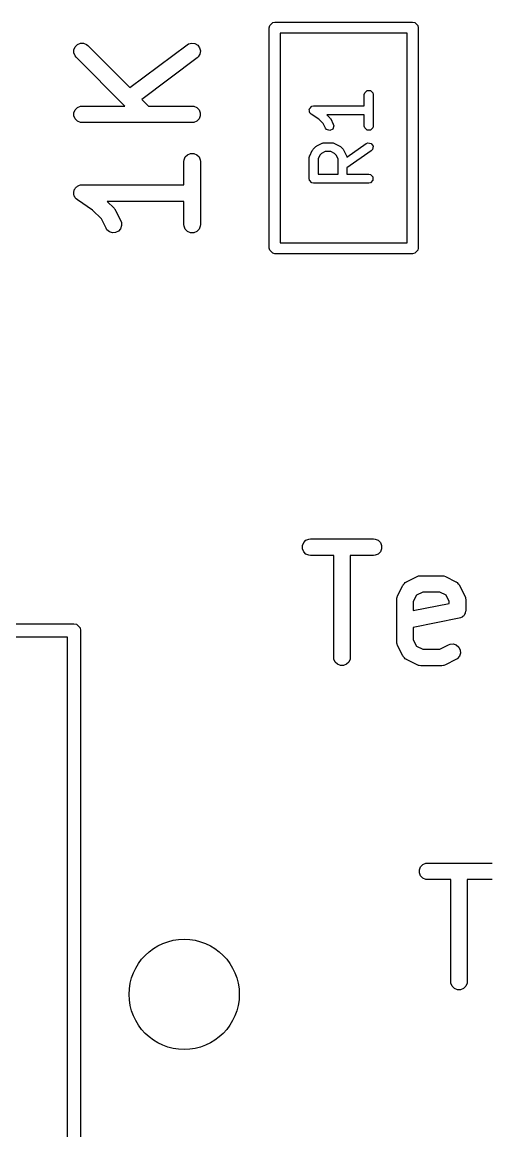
# Model space of a CAD drawing. Extents: x 0.58 to 7.69, y -5.21 to -0.56.
# Drawn here: x 5.8378 to 6.0052, y -1.2889 to -0.8931 of the extents above; entities that cross this region are included whole.
import ezdxf

# ---------------------------------------------------------------- set-up
doc = ezdxf.new("R2010")
doc.units = 0
doc.header["$MEASUREMENT"] = 0
doc.layers.add('BLACK', color=7, linetype='CONTINUOUS')

msp = doc.modelspace()

# ---------------------------------------------------------------- linework, layer by layer
at = {"layer": 'BLACK', "linetype": 'CONTINUOUS'}
for p, q in [((5.92609, -0.89503), (5.92624, -0.89428)), ((5.92624, -0.89428), (5.9273, -0.89321)), ((5.9273, -0.89321), (5.92806, -0.89306)), ((5.92806, -0.89306), (5.97727, -0.89306)), ((5.97727, -0.89306), (5.97802, -0.89321)), ((5.97802, -0.89321), (5.97909, -0.89428)), ((5.97909, -0.89428), (5.97924, -0.89503)), ((5.92609, -0.97377), (5.92609, -0.89503)), ((5.93002, -0.897), (5.93002, -0.9718)), ((5.9753, -0.897), (5.93002, -0.897)), ((5.9753, -0.9718), (5.9753, -0.897)), ((5.97924, -0.89503), (5.97924, -0.97377)), ((5.85625, -0.90289), (5.8567, -0.90183)), ((5.8567, -0.90183), (5.85751, -0.90101)), ((5.85751, -0.90101), (5.85857, -0.90057)), ((5.85857, -0.90057), (5.85973, -0.90057)), ((5.85973, -0.90057), (5.86079, -0.90101)), ((5.86079, -0.90101), (5.86124, -0.90138)), ((5.86124, -0.90138), (5.8763, -0.91644)), ((5.8763, -0.91644), (5.89675, -0.90111)), ((5.89675, -0.90111), (5.89724, -0.90081)), ((5.89724, -0.90081), (5.89836, -0.90052)), ((5.89836, -0.90052), (5.8995, -0.90068)), ((5.8995, -0.90068), (5.90049, -0.90127)), ((5.90049, -0.90127), (5.90118, -0.90219)), ((5.90118, -0.90219), (5.90147, -0.90331)), ((5.85625, -0.90404), (5.85625, -0.90289)), ((5.8567, -0.90511), (5.85625, -0.90404)), ((5.85706, -0.90556), (5.8567, -0.90511)), ((5.87452, -0.92301), (5.85706, -0.90556)), ((5.90029, -0.90583), (5.88052, -0.92066)), ((5.90072, -0.90544), (5.90029, -0.90583)), ((5.90131, -0.90445), (5.90072, -0.90544)), ((5.90147, -0.90331), (5.90131, -0.90445)), ((5.96015, -0.91833), (5.961, -0.91748)), ((5.961, -0.91748), (5.96221, -0.91748)), ((5.96221, -0.91748), (5.96306, -0.91833)), ((5.88052, -0.92066), (5.88287, -0.92301)), ((5.96003, -0.91893), (5.96015, -0.91833)), ((5.96003, -0.92298), (5.96003, -0.91893)), ((5.96306, -0.91833), (5.96318, -0.91893)), ((5.96318, -0.91893), (5.96318, -0.93018)), ((5.85625, -0.92539), (5.8567, -0.92432)), ((5.85625, -0.92654), (5.85625, -0.92539)), ((5.8567, -0.92432), (5.85751, -0.92351)), ((5.85751, -0.92351), (5.85857, -0.92307)), ((5.85857, -0.92307), (5.85915, -0.92301)), ((5.85915, -0.92301), (5.87452, -0.92301)), ((5.88287, -0.92301), (5.89852, -0.92301)), ((5.89852, -0.92301), (5.8991, -0.92307)), ((5.8991, -0.92307), (5.90016, -0.92351)), ((5.90016, -0.92351), (5.90098, -0.92432)), ((5.90098, -0.92432), (5.90142, -0.92539)), ((5.90142, -0.92539), (5.90142, -0.92654)), ((5.94037, -0.92425), (5.94046, -0.92412)), ((5.94046, -0.9247), (5.94037, -0.92425)), ((5.94046, -0.92396), (5.94079, -0.92363)), ((5.94046, -0.92412), (5.94046, -0.92396)), ((5.94046, -0.92516), (5.94046, -0.9247)), ((5.94058, -0.92528), (5.94046, -0.92516)), ((5.94061, -0.92544), (5.94058, -0.92528)), ((5.94105, -0.92587), (5.94061, -0.92544)), ((5.94079, -0.92363), (5.94104, -0.92325)), ((5.94104, -0.92325), (5.9412, -0.92322)), ((5.94373, -0.92766), (5.94105, -0.92587)), ((5.9412, -0.92322), (5.94132, -0.9231)), ((5.94132, -0.9231), (5.94192, -0.92298)), ((5.94192, -0.92298), (5.96003, -0.92298)), ((5.96003, -0.92613), (5.94666, -0.92613)), ((5.94666, -0.92613), (5.94772, -0.92719)), ((5.96003, -0.93018), (5.96003, -0.92613)), ((5.8567, -0.92761), (5.85625, -0.92654)), ((5.85751, -0.92842), (5.8567, -0.92761)), ((5.85857, -0.92886), (5.85751, -0.92842)), ((5.85915, -0.92892), (5.85857, -0.92886)), ((5.89852, -0.92892), (5.85915, -0.92892)), ((5.8991, -0.92886), (5.89852, -0.92892)), ((5.90016, -0.92842), (5.8991, -0.92886)), ((5.90098, -0.92761), (5.90016, -0.92842)), ((5.90142, -0.92654), (5.90098, -0.92761)), ((5.94531, -0.92924), (5.94373, -0.92766)), ((5.94613, -0.93089), (5.94531, -0.92924)), ((5.94772, -0.92719), (5.94786, -0.92741)), ((5.94786, -0.92741), (5.94801, -0.9276)), ((5.94801, -0.9276), (5.94895, -0.92948)), ((5.94911, -0.93007), (5.94873, -0.93122)), ((5.94895, -0.92948), (5.94911, -0.93007)), ((5.96015, -0.93079), (5.96003, -0.93018)), ((5.96318, -0.93018), (5.96306, -0.93079)), ((5.94651, -0.93137), (5.94613, -0.93089)), ((5.94766, -0.93175), (5.94651, -0.93137)), ((5.94873, -0.93122), (5.94766, -0.93175)), ((5.961, -0.93164), (5.96015, -0.93079)), ((5.96221, -0.93164), (5.961, -0.93164)), ((5.96306, -0.93079), (5.96221, -0.93164)), ((5.94174, -0.93844), (5.94268, -0.93751)), ((5.94268, -0.93751), (5.94289, -0.93737)), ((5.94289, -0.93737), (5.94309, -0.93721)), ((5.94309, -0.93721), (5.94496, -0.93627)), ((5.94496, -0.93627), (5.94504, -0.93625)), ((5.94504, -0.93625), (5.94507, -0.93623)), ((5.94507, -0.93623), (5.94531, -0.93618)), ((5.94531, -0.93618), (5.94556, -0.93611)), ((5.94556, -0.93611), (5.94559, -0.93612)), ((5.94559, -0.93612), (5.94567, -0.93611)), ((5.94567, -0.93611), (5.94848, -0.93611)), ((5.94848, -0.93611), (5.94856, -0.93612)), ((5.94856, -0.93612), (5.94859, -0.93611)), ((5.94859, -0.93611), (5.94884, -0.93618)), ((5.94884, -0.93618), (5.94908, -0.93623)), ((5.94908, -0.93623), (5.94911, -0.93625)), ((5.94911, -0.93625), (5.94919, -0.93627)), ((5.94919, -0.93627), (5.95106, -0.93721)), ((5.95106, -0.93721), (5.95126, -0.93737)), ((5.95126, -0.93737), (5.95147, -0.93751)), ((5.95147, -0.93751), (5.95241, -0.93844)), ((5.95378, -0.94124), (5.9607, -0.93639)), ((5.9607, -0.93639), (5.96126, -0.93614)), ((5.96126, -0.93614), (5.96245, -0.93635)), ((5.96245, -0.93635), (5.96314, -0.93734)), ((5.96314, -0.93734), (5.96293, -0.93853)), ((5.89562, -0.94226), (5.89607, -0.9412)), ((5.89607, -0.9412), (5.89688, -0.94038)), ((5.89688, -0.94038), (5.89794, -0.93994)), ((5.89794, -0.93994), (5.8991, -0.93994)), ((5.8991, -0.93994), (5.90016, -0.94038)), ((5.90016, -0.94038), (5.90098, -0.9412)), ((5.90098, -0.9412), (5.90142, -0.94226)), ((5.94034, -0.94143), (5.94036, -0.94135)), ((5.94034, -0.94893), (5.94034, -0.94143)), ((5.94035, -0.94132), (5.94042, -0.94108)), ((5.94036, -0.94135), (5.94035, -0.94132)), ((5.94042, -0.94108), (5.94046, -0.94083)), ((5.94046, -0.94083), (5.94049, -0.9408)), ((5.94049, -0.9408), (5.94051, -0.94073)), ((5.94051, -0.94073), (5.94145, -0.93885)), ((5.94145, -0.93885), (5.9416, -0.93865)), ((5.9416, -0.93865), (5.94174, -0.93844)), ((5.94415, -0.94049), (5.94349, -0.9418)), ((5.94349, -0.9418), (5.94349, -0.94736)), ((5.94473, -0.93991), (5.94415, -0.94049)), ((5.94604, -0.93926), (5.94473, -0.93991)), ((5.94811, -0.93926), (5.94604, -0.93926)), ((5.94942, -0.93991), (5.94811, -0.93926)), ((5.95, -0.94049), (5.94942, -0.93991)), ((5.95066, -0.9418), (5.95, -0.94049)), ((5.95066, -0.94736), (5.95066, -0.9418)), ((5.95241, -0.93844), (5.95255, -0.93865)), ((5.95255, -0.93865), (5.9527, -0.93885)), ((5.9527, -0.93885), (5.95364, -0.94073)), ((5.95364, -0.94073), (5.95366, -0.9408)), ((5.95366, -0.9408), (5.95369, -0.94083)), ((5.95369, -0.94083), (5.95373, -0.94108)), ((5.95373, -0.94108), (5.95378, -0.94124)), ((5.96251, -0.93897), (5.95381, -0.94506)), ((5.96293, -0.93853), (5.96251, -0.93897)), ((5.89557, -0.94284), (5.89562, -0.94226)), ((5.89557, -0.95113), (5.89557, -0.94284)), ((5.90142, -0.94226), (5.90147, -0.94284)), ((5.90147, -0.94284), (5.90147, -0.96534)), ((5.95381, -0.94506), (5.95381, -0.94736)), ((5.94046, -0.94953), (5.94034, -0.94893)), ((5.94132, -0.95039), (5.94046, -0.94953)), ((5.94349, -0.94736), (5.95066, -0.94736)), ((5.95381, -0.94736), (5.9616, -0.94736)), ((5.9616, -0.94736), (5.96221, -0.94748)), ((5.96221, -0.94748), (5.96306, -0.94833)), ((5.96306, -0.94953), (5.96221, -0.95039)), ((5.96306, -0.94833), (5.96306, -0.94953)), ((5.8562, -0.95409), (5.85625, -0.9538)), ((5.85625, -0.95351), (5.85637, -0.95324)), ((5.85625, -0.9538), (5.85625, -0.95351)), ((5.85637, -0.95324), (5.85642, -0.95296)), ((5.85642, -0.95296), (5.85658, -0.95272)), ((5.85658, -0.95272), (5.8567, -0.95245)), ((5.8567, -0.95245), (5.8569, -0.95224)), ((5.8569, -0.95224), (5.85706, -0.952)), ((5.85706, -0.952), (5.8573, -0.95184)), ((5.8573, -0.95184), (5.85751, -0.95163)), ((5.85751, -0.95163), (5.85778, -0.95152)), ((5.85778, -0.95152), (5.85802, -0.95136)), ((5.85802, -0.95136), (5.8583, -0.9513)), ((5.8583, -0.9513), (5.85857, -0.95119)), ((5.85857, -0.95119), (5.85914, -0.95113)), ((5.85914, -0.95113), (5.85915, -0.95113)), ((5.85915, -0.95113), (5.85915, -0.95113)), ((5.85915, -0.95113), (5.85915, -0.95113)), ((5.85915, -0.95113), (5.89557, -0.95113)), ((5.94192, -0.95051), (5.94132, -0.95039)), ((5.9616, -0.95051), (5.94192, -0.95051)), ((5.96221, -0.95039), (5.9616, -0.95051)), ((5.85625, -0.95437), (5.8562, -0.95409)), ((5.85625, -0.95466), (5.85625, -0.95437)), ((5.85637, -0.95493), (5.85625, -0.95466)), ((5.85642, -0.95522), (5.85637, -0.95493)), ((5.85658, -0.95546), (5.85642, -0.95522)), ((5.8567, -0.95573), (5.85658, -0.95546)), ((5.8569, -0.95593), (5.8567, -0.95573)), ((5.85706, -0.95618), (5.8569, -0.95593)), ((5.85751, -0.95654), (5.85706, -0.95618)), ((5.86289, -0.96013), (5.85751, -0.95654)), ((5.85751, -0.95654), (5.85751, -0.95654)), ((5.85751, -0.95654), (5.85751, -0.95654)), ((5.85751, -0.95654), (5.85751, -0.95654)), ((5.89557, -0.95704), (5.86815, -0.95704)), ((5.86815, -0.95704), (5.87061, -0.9595)), ((5.89557, -0.96534), (5.89557, -0.95704)), ((5.8661, -0.96333), (5.86289, -0.96013)), ((5.87061, -0.9595), (5.8708, -0.95972)), ((5.8708, -0.95972), (5.87086, -0.95978)), ((5.87086, -0.95978), (5.87091, -0.95986)), ((5.87091, -0.95986), (5.87098, -0.95995)), ((5.87098, -0.95995), (5.87101, -0.96002)), ((5.87101, -0.96002), (5.87117, -0.96027)), ((5.87117, -0.96027), (5.87304, -0.96401)), ((5.86776, -0.96666), (5.8661, -0.96333)), ((5.87333, -0.9657), (5.87296, -0.9668)), ((5.87304, -0.96401), (5.87325, -0.96456)), ((5.87325, -0.96456), (5.87333, -0.9657)), ((5.89562, -0.96591), (5.89557, -0.96534)), ((5.90147, -0.96534), (5.90142, -0.96591)), ((5.86807, -0.96715), (5.86776, -0.96666)), ((5.86894, -0.9679), (5.86807, -0.96715)), ((5.87003, -0.96826), (5.86894, -0.9679)), ((5.87118, -0.96818), (5.87003, -0.96826)), ((5.87221, -0.96767), (5.87118, -0.96818)), ((5.87296, -0.9668), (5.87221, -0.96767)), ((5.89607, -0.96698), (5.89562, -0.96591)), ((5.89688, -0.96779), (5.89607, -0.96698)), ((5.89794, -0.96823), (5.89688, -0.96779)), ((5.8991, -0.96823), (5.89794, -0.96823)), ((5.90016, -0.96779), (5.8991, -0.96823)), ((5.90098, -0.96698), (5.90016, -0.96779)), ((5.90142, -0.96591), (5.90098, -0.96698)), ((5.93002, -0.9718), (5.9753, -0.9718)), ((5.92624, -0.97452), (5.92609, -0.97377)), ((5.9273, -0.97559), (5.92624, -0.97452)), ((5.92806, -0.97574), (5.9273, -0.97559)), ((5.97727, -0.97574), (5.92806, -0.97574)), ((5.97802, -0.97559), (5.97727, -0.97574)), ((5.97909, -0.97452), (5.97802, -0.97559)), ((5.97924, -0.97377), (5.97909, -0.97452)), ((5.93792, -1.07993), (5.93836, -1.07886)), ((5.93792, -1.08108), (5.93792, -1.07993)), ((5.93836, -1.07886), (5.93917, -1.07805)), ((5.93917, -1.07805), (5.94024, -1.07761)), ((5.94024, -1.07761), (5.94081, -1.07755)), ((5.94081, -1.07755), (5.96331, -1.07755)), ((5.96331, -1.07755), (5.96389, -1.07761)), ((5.96389, -1.07761), (5.96495, -1.07805)), ((5.96495, -1.07805), (5.96577, -1.07886)), ((5.96577, -1.07886), (5.96621, -1.07993)), ((5.96621, -1.07993), (5.96621, -1.08108)), ((5.93836, -1.08215), (5.93792, -1.08108)), ((5.93917, -1.08296), (5.93836, -1.08215)), ((5.94024, -1.0834), (5.93917, -1.08296)), ((5.94081, -1.08346), (5.94024, -1.0834)), ((5.94911, -1.08346), (5.94081, -1.08346)), ((5.94911, -1.11987), (5.94911, -1.08346)), ((5.96331, -1.08346), (5.95501, -1.08346)), ((5.95501, -1.08346), (5.95501, -1.11987)), ((5.96389, -1.0834), (5.96331, -1.08346)), ((5.96495, -1.08296), (5.96389, -1.0834)), ((5.96577, -1.08215), (5.96495, -1.08296)), ((5.96621, -1.08108), (5.96577, -1.08215)), ((5.97511, -1.09286), (5.97886, -1.09099)), ((5.97886, -1.09099), (5.9794, -1.09078)), ((5.9794, -1.09078), (5.97951, -1.09077)), ((5.97951, -1.09077), (5.97961, -1.09073)), ((5.97961, -1.09073), (5.98018, -1.09068)), ((5.98018, -1.09068), (5.98768, -1.09068)), ((5.98768, -1.09068), (5.98826, -1.09073)), ((5.98826, -1.09073), (5.98836, -1.09077)), ((5.98836, -1.09077), (5.98846, -1.09078)), ((5.98846, -1.09078), (5.989, -1.09099)), ((5.989, -1.09099), (5.99275, -1.09286)), ((5.97192, -1.09793), (5.97379, -1.09418)), ((5.97379, -1.09418), (5.97385, -1.09409)), ((5.97385, -1.09409), (5.97387, -1.09404)), ((5.97387, -1.09404), (5.97392, -1.09398)), ((5.97392, -1.09398), (5.9741, -1.09369)), ((5.9741, -1.09369), (5.97438, -1.09345)), ((5.97438, -1.09345), (5.97462, -1.09317)), ((5.97462, -1.09317), (5.97492, -1.09299)), ((5.97492, -1.09299), (5.97497, -1.09294)), ((5.97497, -1.09294), (5.97502, -1.09292)), ((5.97502, -1.09292), (5.97511, -1.09286)), ((5.99275, -1.09286), (5.99285, -1.09292)), ((5.99285, -1.09292), (5.99289, -1.09294)), ((5.99289, -1.09294), (5.99295, -1.09299)), ((5.99295, -1.09299), (5.99324, -1.09317)), ((5.99324, -1.09317), (5.99349, -1.09345)), ((5.99349, -1.09345), (5.99376, -1.09369)), ((5.99376, -1.09369), (5.99395, -1.09398)), ((5.99395, -1.09398), (5.994, -1.09404)), ((5.994, -1.09404), (5.99401, -1.09409)), ((5.99401, -1.09409), (5.99407, -1.09418)), ((5.99407, -1.09418), (5.99595, -1.09793)), ((5.97161, -1.09925), (5.97166, -1.09868)), ((5.97161, -1.11425), (5.97161, -1.09925)), ((5.97166, -1.09868), (5.9717, -1.09858)), ((5.9717, -1.09858), (5.97171, -1.09847)), ((5.97171, -1.09847), (5.97192, -1.09793)), ((5.97863, -1.0977), (5.97751, -1.09995)), ((5.97751, -1.09995), (5.97751, -1.10315)), ((5.98088, -1.09658), (5.97863, -1.0977)), ((5.98699, -1.09658), (5.98088, -1.09658)), ((5.98923, -1.0977), (5.98699, -1.09658)), ((5.99035, -1.09995), (5.98923, -1.0977)), ((5.99035, -1.10058), (5.99035, -1.09995)), ((5.99595, -1.09793), (5.99615, -1.09847)), ((5.99615, -1.09847), (5.99616, -1.09858)), ((5.99616, -1.09858), (5.9962, -1.09868)), ((5.9962, -1.09868), (5.99626, -1.09925)), ((5.99626, -1.09925), (5.99626, -1.103)), ((5.97751, -1.10315), (5.99035, -1.10058)), ((5.99604, -1.10413), (5.99587, -1.10437)), ((5.99609, -1.10385), (5.99604, -1.10413)), ((5.9962, -1.10358), (5.99609, -1.10385)), ((5.99626, -1.103), (5.9962, -1.10358)), ((5.42323, -1.10787), (5.8563, -1.10787)), ((5.8563, -1.10787), (5.8572, -1.10805)), ((5.8572, -1.10805), (5.85848, -1.10933)), ((5.99389, -1.1059), (5.97751, -1.10917)), ((5.99444, -1.10573), (5.99389, -1.1059)), ((5.99468, -1.10557), (5.99444, -1.10573)), ((5.99495, -1.10546), (5.99468, -1.10557)), ((5.99515, -1.10525), (5.99495, -1.10546)), ((5.9954, -1.10509), (5.99515, -1.10525)), ((5.99556, -1.10485), (5.9954, -1.10509)), ((5.99576, -1.10464), (5.99556, -1.10485)), ((5.99587, -1.10437), (5.99576, -1.10464)), ((5.85848, -1.10933), (5.85866, -1.11024)), ((5.85866, -1.11024), (5.85866, -1.56693)), ((5.97751, -1.10917), (5.97751, -1.11355)), ((5.85394, -1.1126), (5.42427, -1.1126)), ((5.85394, -1.56457), (5.85394, -1.1126)), ((5.97166, -1.11483), (5.97161, -1.11425)), ((5.9717, -1.11492), (5.97166, -1.11483)), ((5.97171, -1.11503), (5.9717, -1.11492)), ((5.97192, -1.11557), (5.97171, -1.11503)), ((5.97379, -1.11932), (5.97192, -1.11557)), ((5.97751, -1.11355), (5.97863, -1.1158)), ((5.97863, -1.1158), (5.98088, -1.11692)), ((5.98699, -1.11692), (5.99011, -1.11536)), ((5.99011, -1.11536), (5.99065, -1.11515)), ((5.99065, -1.11515), (5.9918, -1.11507)), ((5.9918, -1.11507), (5.99289, -1.11543)), ((5.99289, -1.11543), (5.99376, -1.11619)), ((5.99376, -1.11619), (5.99428, -1.11722)), ((5.94917, -1.12045), (5.94911, -1.11987)), ((5.95501, -1.11987), (5.95496, -1.12045)), ((5.97385, -1.11942), (5.97379, -1.11932)), ((5.97387, -1.11946), (5.97385, -1.11942)), ((5.97392, -1.11952), (5.97387, -1.11946)), ((5.9741, -1.11981), (5.97392, -1.11952)), ((5.97438, -1.12005), (5.9741, -1.11981)), ((5.97462, -1.12033), (5.97438, -1.12005)), ((5.98088, -1.11692), (5.98699, -1.11692)), ((5.994, -1.11946), (5.99324, -1.12033)), ((5.99436, -1.11837), (5.994, -1.11946)), ((5.99428, -1.11722), (5.99436, -1.11837)), ((5.94961, -1.12152), (5.94917, -1.12045)), ((5.95042, -1.12233), (5.94961, -1.12152)), ((5.95149, -1.12277), (5.95042, -1.12233)), ((5.95264, -1.12277), (5.95149, -1.12277)), ((5.9537, -1.12233), (5.95264, -1.12277)), ((5.95452, -1.12152), (5.9537, -1.12233)), ((5.95496, -1.12045), (5.95452, -1.12152)), ((5.97492, -1.12052), (5.97462, -1.12033)), ((5.97497, -1.12057), (5.97492, -1.12052)), ((5.97502, -1.12058), (5.97497, -1.12057)), ((5.97511, -1.12064), (5.97502, -1.12058)), ((5.97886, -1.12252), (5.97511, -1.12064)), ((5.9794, -1.12272), (5.97886, -1.12252)), ((5.97951, -1.12273), (5.9794, -1.12272)), ((5.97961, -1.12277), (5.97951, -1.12273)), ((5.98018, -1.12283), (5.97961, -1.12277)), ((5.98768, -1.12283), (5.98018, -1.12283)), ((5.98826, -1.12277), (5.98768, -1.12283)), ((5.98836, -1.12273), (5.98826, -1.12277)), ((5.98846, -1.12272), (5.98836, -1.12273)), ((5.989, -1.12252), (5.98846, -1.12272)), ((5.99275, -1.12064), (5.989, -1.12252)), ((5.99324, -1.12033), (5.99275, -1.12064)), ((5.97971, -1.19568), (5.98015, -1.19461)), ((5.98015, -1.19461), (5.98096, -1.1938)), ((5.98096, -1.1938), (5.98203, -1.19336)), ((5.98203, -1.19336), (5.9826, -1.1933)), ((5.9826, -1.1933), (6.0051, -1.1933)), ((6.0051, -1.1933), (6.00568, -1.19336)), ((5.97971, -1.19683), (5.97971, -1.19568)), ((5.98015, -1.19789), (5.97971, -1.19683)), ((5.98096, -1.19871), (5.98015, -1.19789)), ((5.98203, -1.19915), (5.98096, -1.19871)), ((5.9826, -1.19921), (5.98203, -1.19915)), ((5.9909, -1.19921), (5.9826, -1.19921)), ((5.9909, -1.23562), (5.9909, -1.19921)), ((6.0051, -1.19921), (5.9968, -1.19921)), ((5.9968, -1.19921), (5.9968, -1.23562)), ((6.00568, -1.19915), (6.0051, -1.19921)), ((5.99095, -1.2362), (5.9909, -1.23562)), ((5.9914, -1.23726), (5.99095, -1.2362)), ((5.99221, -1.23808), (5.9914, -1.23726)), ((5.99327, -1.23852), (5.99221, -1.23808)), ((5.99443, -1.23852), (5.99327, -1.23852)), ((5.99549, -1.23808), (5.99443, -1.23852)), ((5.99631, -1.23726), (5.99549, -1.23808)), ((5.99675, -1.2362), (5.99631, -1.23726)), ((5.9968, -1.23562), (5.99675, -1.2362))]:
    msp.add_line(p, q, dxfattribs=at)
at = {"layer": 'BLACK'}
msp.add_circle((5.89567, -1.24016), 0.01969, dxfattribs=at)

doc.saveas('drawing.dxf')
